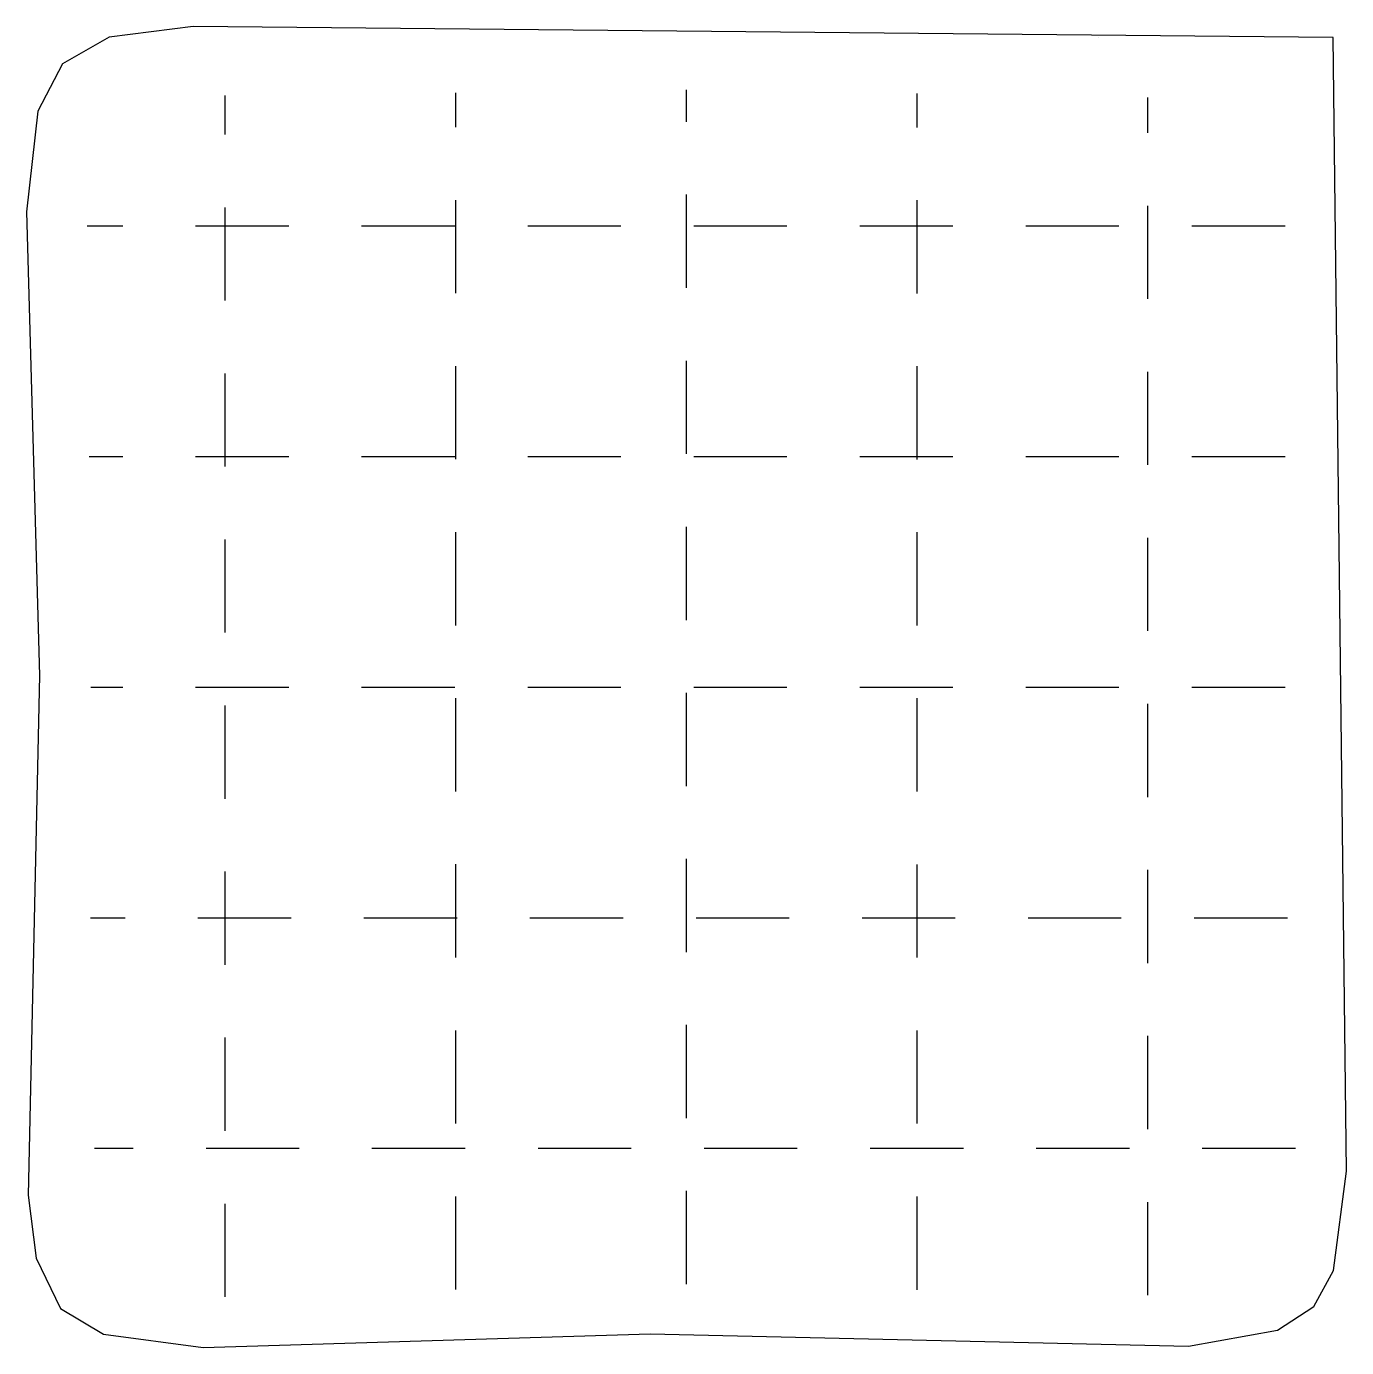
# Model space of a CAD drawing. Header units: metres. Extents: x 0.4 to 14.7, y 0.4 to 14.8.
import ezdxf

# ---------------------------------------------------------------- set-up
doc = ezdxf.new("R2010")
doc.units = ezdxf.units.M

msp = doc.modelspace()

# ---------------------------------------------------------------- linework, layer by layer
for p, q in [((7.593, 13.837), (7.593, 14.066)), ((2.593, 13.581), (2.593, 14.004)), ((5.093, 13.66), (5.093, 14.033)), ((10.093, 13.659), (10.093, 14.025)), ((12.593, 13.599), (12.593, 13.984)), ((7.593, 13.754), (7.593, 13.837)), ((7.593, 13.718), (7.593, 13.754)), ((7.593, 12.37), (7.593, 12.93)), ((2.593, 12.149), (2.593, 12.792)), ((5.093, 12.311), (5.093, 12.871)), ((10.093, 12.31), (10.093, 12.87)), ((12.593, 12.25), (12.593, 12.81)), ((1.095, 12.592), (1.481, 12.592)), ((1.095, 12.592), (1.481, 12.592)), ((2.271, 12.592), (2.831, 12.592)), ((2.831, 12.592), (3.281, 12.592)), ((4.07, 12.592), (4.267, 12.592)), ((4.267, 12.592), (4.269, 12.592)), ((4.269, 12.592), (5.081, 12.592)), ((5.871, 12.592), (6.335, 12.592)), ((6.335, 12.592), (6.881, 12.592)), ((7.671, 12.592), (7.983, 12.592)), ((7.983, 12.592), (8.453, 12.592)), ((8.453, 12.592), (8.681, 12.592)), ((9.471, 12.592), (10.031, 12.592)), ((10.031, 12.592), (10.481, 12.592)), ((11.27, 12.592), (11.552, 12.592)), ((11.552, 12.592), (12.281, 12.592)), ((13.071, 12.592), (13.122, 12.592)), ((13.122, 12.592), (13.573, 12.592)), ((13.573, 12.592), (14.081, 12.592)), ((7.593, 11.92), (7.593, 12.37)), ((5.093, 11.861), (5.093, 12.311)), ((10.093, 11.86), (10.093, 12.31)), ((12.593, 11.8), (12.593, 12.25)), ((2.593, 11.782), (2.593, 12.149)), ((7.593, 11.919), (7.593, 11.92)), ((5.093, 10.525), (5.093, 11.071)), ((7.593, 10.617), (7.593, 11.13)), ((10.093, 10.997), (10.093, 11.07)), ((2.593, 10.463), (2.593, 10.992)), ((10.093, 10.06), (10.093, 10.997)), ((12.593, 10.798), (12.593, 11.01)), ((12.593, 10), (12.593, 10.798)), ((7.593, 10.12), (7.593, 10.617)), ((2.593, 9.982), (2.593, 10.463)), ((5.093, 10.061), (5.093, 10.525)), ((1.117, 10.092), (1.481, 10.092)), ((1.117, 10.092), (1.481, 10.092)), ((2.271, 10.092), (2.831, 10.092)), ((2.831, 10.092), (3.281, 10.092)), ((4.07, 10.092), (4.267, 10.092)), ((4.267, 10.092), (4.269, 10.092)), ((4.269, 10.092), (5.081, 10.092)), ((5.871, 10.092), (6.335, 10.092)), ((6.335, 10.092), (6.881, 10.092)), ((7.593, 10.119), (7.593, 10.12)), ((7.671, 10.092), (7.983, 10.092)), ((7.983, 10.092), (8.453, 10.092)), ((8.453, 10.092), (8.681, 10.092)), ((9.471, 10.092), (10.031, 10.092)), ((10.031, 10.092), (10.481, 10.092)), ((11.27, 10.092), (11.552, 10.092)), ((11.552, 10.092), (12.281, 10.092)), ((13.071, 10.092), (13.122, 10.092)), ((13.122, 10.092), (13.573, 10.092)), ((13.573, 10.092), (14.081, 10.092)), ((7.593, 8.613), (7.593, 9.33)), ((2.593, 9.191), (2.593, 9.192)), ((2.593, 9.104), (2.593, 9.191)), ((5.093, 8.612), (5.093, 9.271)), ((10.093, 8.612), (10.093, 9.27)), ((12.593, 8.662), (12.593, 9.21)), ((2.593, 8.182), (2.593, 9.104)), ((5.093, 8.26), (5.093, 8.612)), ((7.593, 8.319), (7.593, 8.613)), ((10.093, 8.259), (10.093, 8.612)), ((12.593, 8.2), (12.593, 8.662)), ((1.135, 7.592), (1.481, 7.592)), ((1.135, 7.592), (1.481, 7.592)), ((2.271, 7.592), (2.831, 7.592)), ((2.831, 7.592), (3.281, 7.592)), ((4.07, 7.592), (4.267, 7.592)), ((4.267, 7.592), (4.269, 7.592)), ((4.269, 7.592), (5.081, 7.592)), ((5.871, 7.592), (6.335, 7.592)), ((6.335, 7.592), (6.881, 7.592)), ((7.671, 7.592), (7.983, 7.592)), ((7.983, 7.592), (8.453, 7.592)), ((8.453, 7.592), (8.681, 7.592)), ((9.471, 7.592), (10.031, 7.592)), ((10.031, 7.592), (10.481, 7.592)), ((11.27, 7.592), (11.552, 7.592)), ((11.552, 7.592), (12.281, 7.592)), ((13.071, 7.592), (13.122, 7.592)), ((13.122, 7.592), (13.573, 7.592)), ((13.573, 7.592), (14.081, 7.592)), ((5.093, 6.837), (5.093, 7.471)), ((7.593, 6.709), (7.593, 7.53)), ((10.093, 6.836), (10.093, 7.47)), ((2.593, 6.742), (2.593, 7.392)), ((12.593, 6.96), (12.593, 7.41)), ((12.593, 6.4), (12.593, 6.96)), ((2.593, 6.382), (2.593, 6.742)), ((5.093, 6.836), (5.093, 6.837)), ((5.093, 6.461), (5.093, 6.836)), ((10.093, 6.46), (10.093, 6.836)), ((7.593, 6.52), (7.593, 6.709)), ((7.593, 6.519), (7.593, 6.52)), ((7.593, 5.28), (7.593, 5.73)), ((2.593, 5.032), (2.593, 5.592)), ((5.093, 5.221), (5.093, 5.671)), ((10.093, 5.22), (10.093, 5.67)), ((12.593, 5.16), (12.593, 5.61)), ((5.093, 4.661), (5.093, 5.221)), ((7.593, 4.72), (7.593, 5.28)), ((10.093, 4.66), (10.093, 5.22)), ((12.593, 4.6), (12.593, 5.16)), ((1.133, 5.092), (1.506, 5.092)), ((1.133, 5.092), (1.506, 5.092)), ((2.296, 5.092), (2.856, 5.092)), ((2.593, 4.582), (2.593, 5.032)), ((2.856, 5.092), (3.306, 5.092)), ((4.095, 5.092), (4.228, 5.092)), ((4.228, 5.092), (4.231, 5.092)), ((4.231, 5.092), (5.106, 5.092)), ((5.895, 5.092), (6.107, 5.092)), ((6.107, 5.092), (6.906, 5.092)), ((7.696, 5.092), (7.985, 5.092)), ((7.985, 5.092), (8.46, 5.092)), ((8.46, 5.092), (8.706, 5.092)), ((9.496, 5.092), (9.946, 5.092)), ((9.946, 5.092), (10.506, 5.092)), ((11.296, 5.092), (11.598, 5.092)), ((11.598, 5.092), (12.306, 5.092)), ((13.096, 5.092), (13.656, 5.092)), ((13.656, 5.092), (14.106, 5.092)), ((7.593, 4.719), (7.593, 4.72)), ((5.093, 3.14), (5.093, 3.871)), ((7.593, 3.551), (7.593, 3.929)), ((10.093, 3.317), (10.093, 3.87)), ((2.593, 2.836), (2.593, 3.792)), ((12.593, 3.297), (12.593, 3.81)), ((7.593, 2.919), (7.593, 3.551)), ((10.093, 2.86), (10.093, 3.317)), ((12.593, 2.8), (12.593, 3.297)), ((5.093, 2.861), (5.093, 3.14)), ((2.593, 2.782), (2.593, 2.836)), ((1.177, 2.592), (1.594, 2.592)), ((1.177, 2.592), (1.594, 2.592)), ((2.384, 2.592), (2.944, 2.592)), ((2.944, 2.592), (3.394, 2.592)), ((4.183, 2.592), (4.327, 2.592)), ((4.327, 2.592), (5.194, 2.592)), ((5.984, 2.592), (6.082, 2.592)), ((6.082, 2.592), (6.994, 2.592)), ((7.784, 2.592), (8.344, 2.592)), ((8.344, 2.592), (8.794, 2.592)), ((9.584, 2.592), (10.034, 2.592)), ((10.034, 2.592), (10.594, 2.592)), ((11.384, 2.592), (11.988, 2.592)), ((11.988, 2.592), (12.394, 2.592)), ((13.183, 2.592), (13.184, 2.592)), ((13.184, 2.592), (13.648, 2.592)), ((13.648, 2.592), (14.194, 2.592)), ((5.093, 1.082), (5.093, 2.071)), ((7.593, 1.57), (7.593, 2.13)), ((10.093, 1.078), (10.093, 2.07)), ((12.593, 1.074), (12.593, 2.01)), ((2.593, 1.082), (2.593, 1.992)), ((7.593, 1.12), (7.593, 1.57)), ((2.593, 0.982), (2.593, 1.082)), ((2.593, 0.982), (2.593, 1.082)), ((5.093, 1.061), (5.093, 1.082)), ((5.093, 1.061), (5.093, 1.082)), ((7.593, 1.119), (7.593, 1.12)), ((7.593, 1.119), (7.593, 1.12)), ((10.093, 1.059), (10.093, 1.078)), ((10.093, 1.059), (10.093, 1.078)), ((12.593, 0.999), (12.593, 1.074)), ((12.593, 0.999), (12.593, 1.074))]:
    msp.add_line(p, q)
for points in [[(2.355, 0.432), (7.199, 0.582), (13.033, 0.447), (14.001, 0.619), (14.393, 0.879), (14.607, 1.266), (14.748, 2.346), (14.603, 14.632), (2.244, 14.754), (1.333, 14.636), (0.83, 14.348), (0.561, 13.835), (0.437, 12.742), (0.58, 7.717), (0.457, 2.084), (0.543, 1.4), (0.807, 0.857), (1.272, 0.579), (2.355, 0.432)], [(2.355, 0.432), (7.199, 0.582), (13.033, 0.447), (14.001, 0.619), (14.393, 0.879), (14.607, 1.266), (14.748, 2.346), (14.603, 14.632), (2.244, 14.754), (1.333, 14.636), (0.83, 14.348), (0.561, 13.835), (0.437, 12.742), (0.58, 7.717), (0.457, 2.084), (0.543, 1.4), (0.807, 0.857), (1.272, 0.579), (2.355, 0.432)], [(12.064, 14.634), (12.064, 14.634)]]:
    msp.add_lwpolyline(points, close=True)

doc.saveas('drawing.dxf')
